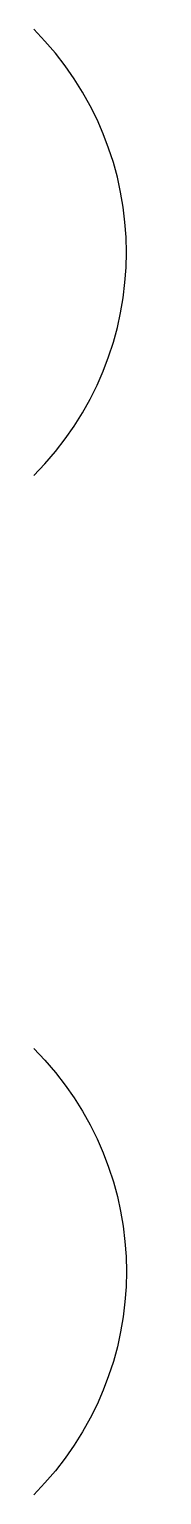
# Model space of a CAD drawing. Header units: millimetres. Extents: x 198.4 to 201.1, y 13.4 to 45.9.
import ezdxf

# ---------------------------------------------------------------- set-up
doc = ezdxf.new("R2010")
doc.units = ezdxf.units.MM
doc.layers.add('Default', color=7, linetype='Continuous', true_color=0x000000)

msp = doc.modelspace()

# ---------------------------------------------------------------- linework, layer by layer
at = {"layer": 'Default'}
msp.add_arc((193.441, 40.941), 6.997, 315, 45, dxfattribs=at)
at = {"layer": 'Default', "extrusion": (0, 0, -1)}
msp.add_arc((-193.441, 18.342), 6.997, 135, 225, dxfattribs=at)

doc.saveas('drawing.dxf')
